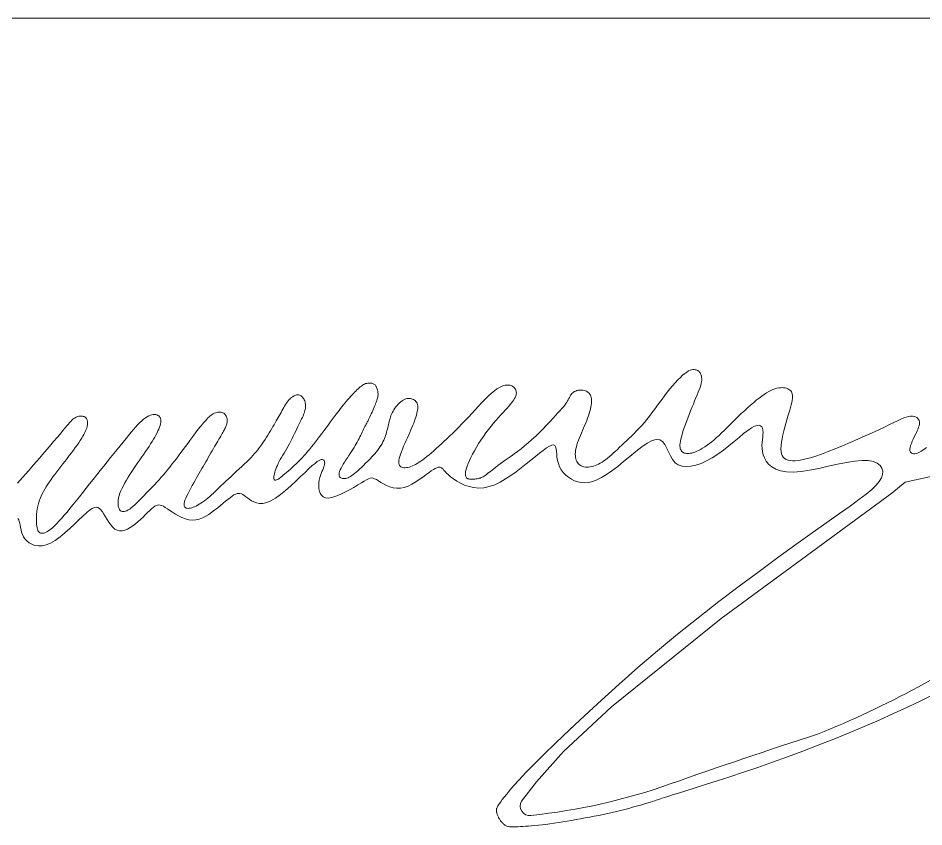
# Model space of a CAD drawing. Header units: millimetres. Extents: x 0 to 571985, y 0 to 2066666.
# Drawn here: x 569669.064 to 569670.188, y 2064670.246 to 2064671.25 of the extents above; entities that cross this region are included whole.
import ezdxf

# ---------------------------------------------------------------- set-up
doc = ezdxf.new("R2010")
doc.units = ezdxf.units.MM
doc.linetypes.add('CENTER', pattern=[3, 1.5, -0.5, 0.5, -0.5])
for name, color, linetype, lineweight in [('A-KY HIEU', 34, 'Continuous', 20), ('A-TEXT', 7, 'Continuous', 18), ('E- RANH GIOI', 1, 'CENTER', 13)]:
    doc.layers.add(name, color=color, linetype=linetype, lineweight=lineweight)

# ---------------------------------------------------------------- blocks, each defined once
blk = doc.blocks.new('dangquang')
for points in [[(-5.427, 1.039), (-5.413, 1.018), (-5.403, 0.991), (-5.396, 0.961), (-5.389, 0.928), (-5.383, 0.893), (-5.376, 0.856), (-5.366, 0.819), (-5.353, 0.782), (-5.335, 0.745), (-5.312, 0.71), (-5.282, 0.676), (-5.245, 0.647), (-5.201, 0.622), (-5.152, 0.605), (-5.097, 0.597), (-5.036, 0.599), (-4.971, 0.614), (-4.901, 0.642), (-4.826, 0.686), (-4.749, 0.742), (-4.671, 0.807), (-4.593, 0.876), (-4.518, 0.947), (-4.447, 1.015), (-4.381, 1.077), (-4.323, 1.13), (-4.273, 1.17), (-4.231, 1.198), (-4.195, 1.213), (-4.164, 1.218), (-4.138, 1.213), (-4.113, 1.198), (-4.091, 1.175), (-4.068, 1.144), (-4.044, 1.107), (-4.018, 1.065), (-3.992, 1.021), (-3.963, 0.976), (-3.933, 0.935), (-3.9, 0.898), (-3.866, 0.868), (-3.829, 0.847), (-3.79, 0.838), (-3.749, 0.839), (-3.706, 0.849), (-3.663, 0.867), (-3.619, 0.892), (-3.576, 0.921), (-3.533, 0.954), (-3.491, 0.989), (-3.451, 1.025), (-3.413, 1.061), (-3.377, 1.097), (-3.343, 1.131), (-3.31, 1.162), (-3.28, 1.19), (-3.252, 1.214), (-3.226, 1.233), (-3.203, 1.247), (-3.18, 1.254), (-3.158, 1.257), (-3.136, 1.254), (-3.112, 1.246), (-3.085, 1.233), (-3.056, 1.216), (-3.021, 1.193), (-2.982, 1.167), (-2.939, 1.138), (-2.891, 1.108), (-2.841, 1.079), (-2.788, 1.054), (-2.733, 1.033), (-2.677, 1.018), (-2.622, 1.012), (-2.567, 1.015), (-2.512, 1.028), (-2.458, 1.047), (-2.406, 1.073), (-2.355, 1.104), (-2.305, 1.138), (-2.257, 1.174), (-2.211, 1.211), (-2.167, 1.247), (-2.126, 1.282), (-2.086, 1.315), (-2.049, 1.345), (-2.014, 1.372), (-1.982, 1.396), (-1.952, 1.415), (-1.924, 1.428), (-1.899, 1.437), (-1.876, 1.44), (-1.855, 1.438), (-1.833, 1.432), (-1.811, 1.421), (-1.788, 1.407), (-1.764, 1.39), (-1.736, 1.369), (-1.706, 1.346), (-1.671, 1.323), (-1.633, 1.303), (-1.589, 1.287), (-1.54, 1.278), (-1.486, 1.279), (-1.425, 1.293), (-1.357, 1.321), (-1.283, 1.365), (-1.204, 1.422), (-1.122, 1.489), (-1.039, 1.562), (-0.958, 1.637), (-0.88, 1.711), (-0.809, 1.779), (-0.745, 1.839), (-0.692, 1.887), (-0.648, 1.924), (-0.612, 1.951), (-0.583, 1.969), (-0.56, 1.98), (-0.542, 1.985), (-0.528, 1.985), (-0.517, 1.981), (-0.508, 1.975), (-0.501, 1.967), (-0.496, 1.956), (-0.493, 1.943), (-0.492, 1.928), (-0.493, 1.911), (-0.497, 1.892), (-0.504, 1.871), (-0.513, 1.847), (-0.524, 1.821), (-0.536, 1.793), (-0.548, 1.763), (-0.56, 1.73), (-0.571, 1.694), (-0.579, 1.656), (-0.585, 1.615), (-0.588, 1.572), (-0.586, 1.528), (-0.579, 1.485), (-0.566, 1.446), (-0.546, 1.412), (-0.518, 1.386), (-0.481, 1.37), (-0.434, 1.365), (-0.377, 1.374), (-0.311, 1.394), (-0.241, 1.423), (-0.168, 1.458), (-0.095, 1.497), (-0.024, 1.537), (0.041, 1.576), (0.097, 1.61), (0.144, 1.639), (0.182, 1.661), (0.213, 1.676), (0.239, 1.686), (0.263, 1.689), (0.286, 1.686), (0.31, 1.677), (0.339, 1.662), (0.372, 1.642), (0.411, 1.618), (0.454, 1.593), (0.502, 1.569), (0.553, 1.547), (0.608, 1.532), (0.665, 1.523), (0.725, 1.524), (0.786, 1.537), (0.848, 1.559), (0.91, 1.589), (0.971, 1.624), (1.029, 1.662), (1.084, 1.701), (1.136, 1.739), (1.182, 1.772), (1.222, 1.801), (1.256, 1.823), (1.285, 1.84), (1.31, 1.853), (1.331, 1.86), (1.349, 1.864), (1.364, 1.863), (1.377, 1.859), (1.388, 1.852), (1.399, 1.842), (1.411, 1.828), (1.426, 1.811), (1.444, 1.791), (1.467, 1.767), (1.496, 1.74), (1.532, 1.709), (1.577, 1.675), (1.63, 1.64), (1.691, 1.606), (1.757, 1.575), (1.829, 1.55), (1.906, 1.533), (1.986, 1.525), (2.069, 1.53), (2.154, 1.549), (2.241, 1.581), (2.328, 1.623), (2.415, 1.673), (2.502, 1.73), (2.586, 1.79), (2.669, 1.853), (2.748, 1.916), (2.824, 1.977), (2.895, 2.035), (2.96, 2.087), (3.02, 2.133), (3.074, 2.171), (3.12, 2.199), (3.158, 2.216), (3.187, 2.22), (3.208, 2.211), (3.221, 2.19), (3.229, 2.158), (3.234, 2.118), (3.238, 2.073), (3.243, 2.023), (3.251, 1.971), (3.265, 1.919), (3.285, 1.868), (3.312, 1.82), (3.345, 1.776), (3.384, 1.735), (3.427, 1.699), (3.474, 1.668), (3.524, 1.643), (3.578, 1.625), (3.633, 1.615), (3.691, 1.612), (3.752, 1.618), (3.817, 1.634), (3.886, 1.659), (3.96, 1.696), (4.04, 1.743), (4.126, 1.803), (4.219, 1.875), (4.315, 1.954), (4.414, 2.036), (4.511, 2.116), (4.605, 2.188), (4.693, 2.248), (4.772, 2.29), (4.84, 2.309), (4.895, 2.303), (4.939, 2.274), (4.975, 2.229), (5.006, 2.171), (5.036, 2.108), (5.066, 2.044), (5.101, 1.984), (5.143, 1.934), (5.194, 1.899), (5.255, 1.878), (5.323, 1.871), (5.398, 1.876), (5.478, 1.894), (5.562, 1.924), (5.65, 1.964), (5.739, 2.014), (5.829, 2.073), (5.919, 2.138), (6.006, 2.206), (6.091, 2.275), (6.171, 2.341), (6.245, 2.402), (6.312, 2.454), (6.371, 2.494), (6.42, 2.521), (6.461, 2.535), (6.493, 2.537), (6.518, 2.529), (6.536, 2.513), (6.548, 2.489), (6.554, 2.459), (6.556, 2.425), (6.555, 2.388), (6.551, 2.348), (6.546, 2.305), (6.541, 2.261), (6.539, 2.214), (6.54, 2.165), (6.546, 2.115), (6.558, 2.063), (6.578, 2.011), (6.608, 1.959), (6.647, 1.911), (6.699, 1.867), (6.762, 1.831), (6.84, 1.803), (6.933, 1.786), (7.042, 1.782), (7.168, 1.793), (7.306, 1.814), (7.453, 1.843), (7.603, 1.876), (7.753, 1.909), (7.896, 1.939), (8.03, 1.961), (8.149, 1.972), (8.249, 1.969), (8.331, 1.954), (8.394, 1.927), (8.44, 1.891), (8.468, 1.847), (8.481, 1.798), (8.477, 1.744), (8.459, 1.689), (8.425, 1.632), (8.375, 1.572), (8.305, 1.505), (8.214, 1.429), (8.098, 1.341), (7.956, 1.237), (7.785, 1.116), (7.583, 0.972), (7.348, 0.806), (7.084, 0.618), (6.797, 0.411), (6.492, 0.187), (6.172, -0.051), (5.844, -0.3), (5.513, -0.559), (5.183, -0.824), (4.859, -1.093), (4.544, -1.361), (4.243, -1.626), (3.957, -1.883), (3.691, -2.128), (3.446, -2.358), (3.227, -2.568), (3.036, -2.754), (2.876, -2.914), (2.744, -3.049), (2.637, -3.162), (2.551, -3.256), (2.485, -3.332), (2.434, -3.393), (2.394, -3.443), (2.364, -3.483), (2.339, -3.517), (2.32, -3.544), (2.305, -3.566), (2.293, -3.583), (2.285, -3.598), (2.279, -3.609), (2.275, -3.619), (2.272, -3.627), (2.27, -3.635), (2.269, -3.643), (2.269, -3.651), (2.269, -3.659), (2.27, -3.667), (2.271, -3.675), (2.272, -3.684), (2.274, -3.692), (2.277, -3.702), (2.28, -3.711), (2.283, -3.721), (2.287, -3.732), (2.291, -3.742), (2.295, -3.752), (2.3, -3.763), (2.305, -3.773), (2.31, -3.783), (2.316, -3.793), (2.322, -3.803), (2.328, -3.812), (2.335, -3.822), (2.342, -3.831), (2.35, -3.84), (2.358, -3.849), (2.366, -3.858), (2.375, -3.867), (2.384, -3.876), (2.394, -3.884), (2.404, -3.891), (2.415, -3.898), (2.427, -3.904), (2.439, -3.909), (2.451, -3.913), (2.465, -3.916), (2.48, -3.918), (2.496, -3.919), (2.515, -3.92), (2.537, -3.92), (2.561, -3.92), (2.589, -3.919), (2.621, -3.918), (2.656, -3.917), (2.696, -3.915), (2.738, -3.912), (2.785, -3.909), (2.834, -3.905), (2.887, -3.9), (2.944, -3.894), (3.003, -3.888), (3.065, -3.88), (3.13, -3.871), (3.197, -3.861), (3.265, -3.851), (3.335, -3.84), (3.406, -3.828), (3.478, -3.816), (3.551, -3.804), (3.623, -3.791), (3.696, -3.778), (3.769, -3.764), (3.842, -3.75), (3.914, -3.736), (3.987, -3.72), (4.058, -3.705), (4.129, -3.689), (4.199, -3.672), (4.267, -3.656), (4.334, -3.639), (4.398, -3.623), (4.459, -3.606), (4.517, -3.59), (4.572, -3.575), (4.622, -3.56), (4.669, -3.547), (4.711, -3.534), (4.749, -3.522), (4.783, -3.511), (4.812, -3.501), (4.837, -3.493), (4.857, -3.486), (4.874, -3.48), (4.89, -3.475), (4.909, -3.468), (4.935, -3.459), (4.973, -3.447), (5.026, -3.43), (5.099, -3.408), (5.195, -3.378), (5.317, -3.34), (5.464, -3.295), (5.632, -3.242), (5.82, -3.182), (6.024, -3.116), (6.242, -3.043), (6.471, -2.965), (6.708, -2.882), (6.95, -2.795), (7.197, -2.703), (7.445, -2.608), (7.694, -2.51), (7.941, -2.409), (8.185, -2.307), (8.424, -2.204), (8.655, -2.1), (8.879, -1.997), (9.093, -1.893), (9.3, -1.79)], [(9.183, 2.18), (9.141, 2.148), (9.1, 2.12), (9.062, 2.099), (9.028, 2.084), (8.999, 2.077), (8.974, 2.075), (8.953, 2.08), (8.937, 2.091), (8.926, 2.106), (8.919, 2.126), (8.918, 2.151), (8.922, 2.179), (8.93, 2.21), (8.942, 2.244), (8.956, 2.279), (8.972, 2.315), (8.989, 2.35), (9.006, 2.385), (9.022, 2.418), (9.036, 2.449), (9.049, 2.478), (9.059, 2.504), (9.067, 2.529), (9.072, 2.552), (9.073, 2.573), (9.072, 2.593), (9.067, 2.612), (9.058, 2.629), (9.045, 2.645), (9.029, 2.659), (9.009, 2.67), (8.986, 2.678), (8.959, 2.683), (8.929, 2.683), (8.896, 2.678), (8.859, 2.669), (8.818, 2.654), (8.772, 2.634), (8.719, 2.61), (8.658, 2.58), (8.588, 2.546), (8.508, 2.507), (8.417, 2.463), (8.314, 2.415), (8.201, 2.364), (8.082, 2.311), (7.96, 2.258), (7.837, 2.206), (7.717, 2.157), (7.603, 2.112), (7.498, 2.073), (7.403, 2.04), (7.32, 2.014), (7.246, 1.994), (7.181, 1.979), (7.125, 1.97), (7.075, 1.965), (7.031, 1.965), (6.993, 1.969), (6.959, 1.976), (6.929, 1.987), (6.903, 2.003), (6.882, 2.023), (6.866, 2.048), (6.854, 2.079), (6.847, 2.116), (6.844, 2.158), (6.846, 2.207), (6.853, 2.262), (6.863, 2.32), (6.876, 2.381), (6.891, 2.444), (6.907, 2.506), (6.924, 2.567), (6.941, 2.626), (6.957, 2.681), (6.972, 2.732), (6.987, 2.78), (6.999, 2.824), (7.01, 2.864), (7.019, 2.901), (7.026, 2.935), (7.03, 2.965), (7.032, 2.992), (7.031, 3.017), (7.027, 3.039), (7.021, 3.058), (7.013, 3.074), (7.001, 3.089), (6.988, 3.102), (6.972, 3.113), (6.954, 3.122), (6.934, 3.13), (6.912, 3.136), (6.888, 3.139), (6.863, 3.141), (6.836, 3.14), (6.808, 3.137), (6.778, 3.131), (6.748, 3.123), (6.716, 3.111), (6.684, 3.097), (6.649, 3.079), (6.613, 3.058), (6.575, 3.033), (6.535, 3.005), (6.493, 2.974), (6.448, 2.938), (6.402, 2.899), (6.354, 2.858), (6.305, 2.814), (6.256, 2.769), (6.207, 2.723), (6.158, 2.677), (6.11, 2.63), (6.064, 2.584), (6.018, 2.54), (5.975, 2.496), (5.932, 2.453), (5.89, 2.413), (5.849, 2.374), (5.809, 2.337), (5.77, 2.303), (5.731, 2.271), (5.693, 2.241), (5.656, 2.214), (5.62, 2.19), (5.585, 2.168), (5.552, 2.149), (5.52, 2.132), (5.49, 2.118), (5.462, 2.106), (5.435, 2.097), (5.41, 2.09), (5.387, 2.085), (5.366, 2.082), (5.346, 2.082), (5.327, 2.082), (5.31, 2.085), (5.295, 2.089), (5.28, 2.095), (5.268, 2.102), (5.256, 2.111), (5.246, 2.122), (5.238, 2.134), (5.231, 2.148), (5.226, 2.164), (5.223, 2.182), (5.221, 2.202), (5.221, 2.224), (5.223, 2.25), (5.227, 2.278), (5.234, 2.311), (5.243, 2.348), (5.254, 2.389), (5.269, 2.435), (5.285, 2.486), (5.304, 2.539), (5.324, 2.595), (5.345, 2.652), (5.368, 2.709), (5.39, 2.766), (5.413, 2.822), (5.436, 2.876), (5.457, 2.928), (5.478, 2.977), (5.498, 3.023), (5.516, 3.067), (5.531, 3.107), (5.545, 3.145), (5.555, 3.179), (5.563, 3.21), (5.568, 3.238), (5.57, 3.263), (5.571, 3.285), (5.569, 3.305), (5.566, 3.323), (5.561, 3.34), (5.556, 3.354), (5.55, 3.368), (5.543, 3.38), (5.535, 3.39), (5.527, 3.4), (5.517, 3.408), (5.506, 3.415), (5.494, 3.421), (5.48, 3.426), (5.465, 3.43), (5.448, 3.432), (5.429, 3.432), (5.408, 3.428), (5.385, 3.42), (5.359, 3.409), (5.331, 3.391), (5.299, 3.369), (5.264, 3.339), (5.227, 3.304), (5.187, 3.264), (5.146, 3.22), (5.103, 3.172), (5.06, 3.121), (5.017, 3.067), (4.974, 3.012), (4.932, 2.957), (4.891, 2.901), (4.85, 2.845), (4.81, 2.789), (4.77, 2.734), (4.73, 2.681), (4.689, 2.629), (4.649, 2.579), (4.607, 2.532), (4.566, 2.487), (4.524, 2.444), (4.483, 2.403), (4.441, 2.363), (4.401, 2.325), (4.361, 2.288), (4.322, 2.252), (4.285, 2.216), (4.249, 2.182), (4.214, 2.149), (4.18, 2.117), (4.147, 2.087), (4.115, 2.058), (4.084, 2.031), (4.054, 2.005), (4.025, 1.982), (3.996, 1.962), (3.967, 1.943), (3.939, 1.926), (3.912, 1.911), (3.884, 1.899), (3.857, 1.888), (3.83, 1.879), (3.803, 1.872), (3.776, 1.868), (3.75, 1.865), (3.725, 1.864), (3.7, 1.865), (3.677, 1.869), (3.655, 1.875), (3.634, 1.883), (3.616, 1.893), (3.6, 1.906), (3.585, 1.92), (3.573, 1.937), (3.562, 1.955), (3.553, 1.975), (3.547, 1.997), (3.542, 2.02), (3.539, 2.045), (3.538, 2.071), (3.539, 2.099), (3.543, 2.128), (3.548, 2.159), (3.555, 2.191), (3.564, 2.224), (3.575, 2.259), (3.588, 2.295), (3.603, 2.333), (3.619, 2.372), (3.636, 2.411), (3.653, 2.451), (3.671, 2.491), (3.688, 2.531), (3.705, 2.571), (3.721, 2.611), (3.735, 2.65), (3.749, 2.689), (3.761, 2.726), (3.772, 2.762), (3.781, 2.797), (3.788, 2.83), (3.794, 2.861), (3.798, 2.889), (3.8, 2.916), (3.8, 2.941), (3.798, 2.963), (3.794, 2.984), (3.789, 3.003), (3.781, 3.02), (3.771, 3.036), (3.76, 3.05), (3.747, 3.062), (3.732, 3.073), (3.716, 3.082), (3.698, 3.089), (3.68, 3.095), (3.661, 3.099), (3.642, 3.101), (3.622, 3.102), (3.602, 3.1), (3.582, 3.098), (3.563, 3.093), (3.545, 3.087), (3.527, 3.079), (3.511, 3.07), (3.497, 3.059), (3.484, 3.047), (3.473, 3.033), (3.463, 3.018), (3.453, 3.002), (3.444, 2.985), (3.434, 2.967), (3.424, 2.947), (3.412, 2.927), (3.399, 2.907), (3.384, 2.885), (3.367, 2.861), (3.346, 2.834), (3.321, 2.805), (3.293, 2.771), (3.259, 2.734), (3.221, 2.691), (3.177, 2.643), (3.128, 2.591), (3.075, 2.536), (3.019, 2.479), (2.96, 2.421), (2.901, 2.363), (2.84, 2.308), (2.781, 2.254), (2.722, 2.205), (2.666, 2.159), (2.61, 2.117), (2.557, 2.077), (2.507, 2.041), (2.458, 2.006), (2.412, 1.974), (2.369, 1.944), (2.33, 1.915), (2.293, 1.888), (2.259, 1.862), (2.227, 1.837), (2.198, 1.815), (2.172, 1.794), (2.148, 1.776), (2.126, 1.759), (2.107, 1.744), (2.089, 1.731), (2.072, 1.719), (2.056, 1.709), (2.041, 1.701), (2.025, 1.694), (2.01, 1.688), (1.994, 1.683), (1.976, 1.679), (1.958, 1.676), (1.94, 1.674), (1.921, 1.672), (1.903, 1.671), (1.885, 1.671), (1.868, 1.671), (1.852, 1.671), (1.837, 1.672), (1.824, 1.673), (1.812, 1.676), (1.802, 1.679), (1.793, 1.684), (1.786, 1.691), (1.78, 1.7), (1.775, 1.711), (1.772, 1.725), (1.77, 1.742), (1.771, 1.762), (1.774, 1.786), (1.779, 1.813), (1.788, 1.845), (1.8, 1.881), (1.816, 1.922), (1.835, 1.967), (1.859, 2.017), (1.886, 2.07), (1.915, 2.126), (1.948, 2.183), (1.983, 2.241), (2.02, 2.299), (2.059, 2.357), (2.099, 2.413), (2.14, 2.467), (2.182, 2.519), (2.223, 2.569), (2.264, 2.616), (2.304, 2.661), (2.341, 2.703), (2.377, 2.742), (2.41, 2.778), (2.44, 2.812), (2.467, 2.842), (2.492, 2.87), (2.513, 2.896), (2.532, 2.921), (2.548, 2.943), (2.562, 2.965), (2.572, 2.985), (2.58, 3.004), (2.586, 3.022), (2.589, 3.039), (2.59, 3.056), (2.589, 3.071), (2.586, 3.086), (2.581, 3.1), (2.575, 3.114), (2.567, 3.127), (2.558, 3.139), (2.547, 3.15), (2.534, 3.159), (2.519, 3.168), (2.502, 3.175), (2.483, 3.18), (2.461, 3.183), (2.438, 3.183), (2.412, 3.18), (2.383, 3.174), (2.351, 3.162), (2.316, 3.144), (2.278, 3.121), (2.236, 3.09), (2.19, 3.052), (2.141, 3.007), (2.09, 2.956), (2.037, 2.902), (1.983, 2.845), (1.928, 2.786), (1.873, 2.727), (1.818, 2.669), (1.765, 2.613), (1.714, 2.559), (1.663, 2.507), (1.614, 2.458), (1.566, 2.41), (1.519, 2.364), (1.473, 2.32), (1.428, 2.278), (1.385, 2.237), (1.343, 2.198), (1.302, 2.161), (1.262, 2.126), (1.224, 2.093), (1.187, 2.062), (1.152, 2.034), (1.118, 2.007), (1.086, 1.983), (1.055, 1.961), (1.025, 1.941), (0.997, 1.923), (0.97, 1.907), (0.944, 1.894), (0.918, 1.882), (0.893, 1.872), (0.869, 1.864), (0.846, 1.859), (0.823, 1.855), (0.802, 1.853), (0.782, 1.853), (0.764, 1.856), (0.748, 1.861), (0.733, 1.868), (0.722, 1.878), (0.712, 1.891), (0.705, 1.906), (0.701, 1.925), (0.7, 1.946), (0.701, 1.972), (0.707, 2.001), (0.715, 2.034), (0.727, 2.071), (0.741, 2.111), (0.759, 2.154), (0.777, 2.199), (0.797, 2.245), (0.818, 2.291), (0.838, 2.336), (0.858, 2.38), (0.877, 2.422), (0.894, 2.462), (0.911, 2.501), (0.926, 2.537), (0.939, 2.572), (0.952, 2.606), (0.963, 2.638), (0.973, 2.669), (0.982, 2.699), (0.99, 2.728), (0.996, 2.755), (1, 2.781), (1.003, 2.806), (1.004, 2.829), (1.003, 2.851), (0.999, 2.871), (0.993, 2.889), (0.985, 2.905), (0.975, 2.919), (0.963, 2.932), (0.95, 2.942), (0.935, 2.951), (0.919, 2.958), (0.903, 2.963), (0.886, 2.966), (0.868, 2.968), (0.849, 2.967), (0.831, 2.964), (0.811, 2.959), (0.792, 2.951), (0.772, 2.941), (0.752, 2.929), (0.731, 2.913), (0.711, 2.896), (0.691, 2.876), (0.672, 2.855), (0.653, 2.833), (0.636, 2.81), (0.62, 2.786), (0.606, 2.762), (0.593, 2.738), (0.582, 2.714), (0.573, 2.691), (0.565, 2.667), (0.558, 2.644), (0.552, 2.62), (0.546, 2.596), (0.54, 2.572), (0.534, 2.548), (0.528, 2.524), (0.522, 2.499), (0.516, 2.474), (0.509, 2.449), (0.502, 2.424), (0.495, 2.399), (0.487, 2.373), (0.478, 2.348), (0.469, 2.322), (0.458, 2.295), (0.445, 2.268), (0.43, 2.239), (0.412, 2.21), (0.391, 2.178), (0.367, 2.145), (0.338, 2.11), (0.307, 2.073), (0.273, 2.036), (0.238, 1.998), (0.201, 1.961), (0.166, 1.925), (0.131, 1.891), (0.098, 1.859), (0.067, 1.83), (0.039, 1.804), (0.013, 1.781), (-0.012, 1.76), (-0.034, 1.742), (-0.056, 1.727), (-0.077, 1.713), (-0.097, 1.702), (-0.117, 1.693), (-0.137, 1.687), (-0.155, 1.682), (-0.173, 1.679), (-0.19, 1.679), (-0.206, 1.68), (-0.22, 1.684), (-0.233, 1.69), (-0.243, 1.697), (-0.252, 1.707), (-0.258, 1.72), (-0.261, 1.735), (-0.261, 1.752), (-0.259, 1.772), (-0.253, 1.794), (-0.243, 1.82), (-0.23, 1.848), (-0.213, 1.879), (-0.194, 1.911), (-0.173, 1.945), (-0.15, 1.98), (-0.127, 2.015), (-0.104, 2.05), (-0.081, 2.084), (-0.06, 2.117), (-0.04, 2.149), (-0.02, 2.18), (-0.002, 2.21), (0.015, 2.239), (0.031, 2.267), (0.046, 2.295), (0.06, 2.322), (0.074, 2.348), (0.087, 2.375), (0.099, 2.4), (0.111, 2.425), (0.122, 2.449), (0.133, 2.472), (0.143, 2.494), (0.153, 2.514), (0.163, 2.534), (0.173, 2.553), (0.183, 2.572), (0.193, 2.59), (0.204, 2.609), (0.214, 2.629), (0.224, 2.649), (0.235, 2.672), (0.246, 2.696), (0.257, 2.721), (0.269, 2.747), (0.28, 2.774), (0.291, 2.801), (0.302, 2.827), (0.312, 2.853), (0.322, 2.876), (0.33, 2.899), (0.338, 2.919), (0.345, 2.938), (0.351, 2.957), (0.356, 2.974), (0.36, 2.99), (0.363, 3.007), (0.365, 3.023), (0.365, 3.039), (0.364, 3.056), (0.362, 3.072), (0.36, 3.088), (0.356, 3.103), (0.352, 3.118), (0.347, 3.132), (0.342, 3.145), (0.337, 3.157), (0.331, 3.167), (0.324, 3.177), (0.317, 3.185), (0.308, 3.193), (0.299, 3.199), (0.288, 3.204), (0.276, 3.208), (0.263, 3.212), (0.249, 3.214), (0.233, 3.215), (0.217, 3.215), (0.2, 3.213), (0.183, 3.21), (0.165, 3.205), (0.148, 3.198), (0.131, 3.19), (0.114, 3.179), (0.097, 3.167), (0.08, 3.154), (0.062, 3.139), (0.045, 3.123), (0.027, 3.106), (0.008, 3.087), (-0.011, 3.068), (-0.031, 3.048), (-0.051, 3.026), (-0.073, 3.003), (-0.095, 2.978), (-0.118, 2.952), (-0.142, 2.924), (-0.167, 2.894), (-0.193, 2.861), (-0.22, 2.827), (-0.249, 2.79), (-0.278, 2.752), (-0.308, 2.712), (-0.339, 2.671), (-0.371, 2.628), (-0.403, 2.584), (-0.437, 2.539), (-0.471, 2.494), (-0.505, 2.448), (-0.54, 2.402), (-0.574, 2.356), (-0.608, 2.312), (-0.642, 2.269), (-0.675, 2.227), (-0.706, 2.187), (-0.737, 2.149), (-0.767, 2.113), (-0.797, 2.078), (-0.827, 2.044), (-0.857, 2.012), (-0.887, 1.98), (-0.918, 1.948), (-0.949, 1.917), (-0.981, 1.887), (-1.014, 1.857), (-1.045, 1.829), (-1.076, 1.802), (-1.105, 1.776), (-1.133, 1.753), (-1.159, 1.732), (-1.182, 1.713), (-1.203, 1.697), (-1.221, 1.684), (-1.238, 1.672), (-1.252, 1.664), (-1.265, 1.658), (-1.276, 1.654), (-1.285, 1.654), (-1.293, 1.655), (-1.299, 1.659), (-1.304, 1.666), (-1.308, 1.675), (-1.309, 1.687), (-1.31, 1.701), (-1.308, 1.718), (-1.305, 1.736), (-1.301, 1.757), (-1.294, 1.78), (-1.287, 1.805), (-1.277, 1.832), (-1.266, 1.861), (-1.253, 1.89), (-1.239, 1.921), (-1.223, 1.953), (-1.206, 1.986), (-1.187, 2.019), (-1.167, 2.053), (-1.146, 2.089), (-1.125, 2.125), (-1.103, 2.162), (-1.081, 2.2), (-1.06, 2.24), (-1.038, 2.28), (-1.017, 2.321), (-0.997, 2.362), (-0.978, 2.402), (-0.959, 2.442), (-0.94, 2.48), (-0.923, 2.517), (-0.907, 2.551), (-0.891, 2.582), (-0.877, 2.611), (-0.864, 2.637), (-0.851, 2.662), (-0.841, 2.685), (-0.831, 2.707), (-0.822, 2.729), (-0.815, 2.75), (-0.81, 2.771), (-0.805, 2.792), (-0.803, 2.813), (-0.801, 2.833), (-0.801, 2.854), (-0.802, 2.873), (-0.805, 2.892), (-0.809, 2.91), (-0.814, 2.928), (-0.821, 2.944), (-0.829, 2.96), (-0.838, 2.974), (-0.848, 2.987), (-0.858, 2.998), (-0.869, 3.007), (-0.881, 3.014), (-0.893, 3.02), (-0.906, 3.023), (-0.919, 3.025), (-0.932, 3.024), (-0.945, 3.023), (-0.958, 3.019), (-0.972, 3.014), (-0.985, 3.008), (-0.999, 3.001), (-1.012, 2.992), (-1.026, 2.982), (-1.04, 2.971), (-1.053, 2.958), (-1.067, 2.943), (-1.081, 2.927), (-1.095, 2.909), (-1.109, 2.889), (-1.123, 2.868), (-1.137, 2.845), (-1.151, 2.821), (-1.166, 2.796), (-1.18, 2.77), (-1.195, 2.743), (-1.21, 2.716), (-1.225, 2.689), (-1.24, 2.661), (-1.256, 2.633), (-1.272, 2.605), (-1.289, 2.575), (-1.306, 2.545), (-1.324, 2.514), (-1.344, 2.482), (-1.364, 2.448), (-1.385, 2.413), (-1.407, 2.378), (-1.429, 2.343), (-1.452, 2.307), (-1.475, 2.272), (-1.499, 2.238), (-1.522, 2.204), (-1.546, 2.172), (-1.57, 2.141), (-1.594, 2.111), (-1.62, 2.08), (-1.648, 2.049), (-1.677, 2.018), (-1.709, 1.985), (-1.744, 1.95), (-1.783, 1.914), (-1.823, 1.875), (-1.866, 1.836), (-1.91, 1.796), (-1.954, 1.755), (-1.998, 1.715), (-2.041, 1.676), (-2.081, 1.638), (-2.12, 1.601), (-2.156, 1.566), (-2.19, 1.533), (-2.222, 1.501), (-2.253, 1.471), (-2.283, 1.442), (-2.313, 1.415), (-2.341, 1.389), (-2.37, 1.365), (-2.399, 1.342), (-2.427, 1.32), (-2.455, 1.301), (-2.483, 1.282), (-2.51, 1.266), (-2.536, 1.251), (-2.561, 1.238), (-2.586, 1.227), (-2.609, 1.217), (-2.631, 1.21), (-2.652, 1.205), (-2.671, 1.201), (-2.689, 1.2), (-2.705, 1.201), (-2.719, 1.204), (-2.731, 1.21), (-2.741, 1.218), (-2.748, 1.229), (-2.753, 1.243), (-2.754, 1.26), (-2.753, 1.281), (-2.747, 1.305), (-2.739, 1.333), (-2.726, 1.366), (-2.709, 1.402), (-2.69, 1.441), (-2.669, 1.481), (-2.646, 1.523), (-2.623, 1.566), (-2.599, 1.608), (-2.575, 1.65), (-2.552, 1.69), (-2.53, 1.728), (-2.509, 1.766), (-2.488, 1.803), (-2.467, 1.839), (-2.447, 1.874), (-2.426, 1.91), (-2.406, 1.946), (-2.385, 1.982), (-2.364, 2.019), (-2.343, 2.055), (-2.322, 2.091), (-2.302, 2.126), (-2.282, 2.16), (-2.262, 2.194), (-2.244, 2.225), (-2.226, 2.255), (-2.209, 2.283), (-2.194, 2.31), (-2.179, 2.335), (-2.165, 2.359), (-2.152, 2.381), (-2.14, 2.402), (-2.129, 2.421), (-2.119, 2.439), (-2.11, 2.456), (-2.102, 2.472), (-2.094, 2.487), (-2.087, 2.502), (-2.081, 2.516), (-2.076, 2.53), (-2.071, 2.544), (-2.067, 2.558), (-2.064, 2.572), (-2.061, 2.586), (-2.06, 2.6), (-2.059, 2.615), (-2.06, 2.629), (-2.062, 2.643), (-2.065, 2.657), (-2.07, 2.671), (-2.077, 2.684), (-2.085, 2.697), (-2.094, 2.709), (-2.105, 2.72), (-2.117, 2.729), (-2.13, 2.737), (-2.144, 2.743), (-2.16, 2.747), (-2.177, 2.749), (-2.194, 2.749), (-2.212, 2.747), (-2.23, 2.743), (-2.249, 2.737), (-2.267, 2.729), (-2.285, 2.72), (-2.303, 2.709), (-2.32, 2.696), (-2.337, 2.683), (-2.353, 2.668), (-2.37, 2.653), (-2.386, 2.636), (-2.401, 2.62), (-2.417, 2.603), (-2.432, 2.586), (-2.447, 2.568), (-2.464, 2.549), (-2.481, 2.528), (-2.499, 2.505), (-2.52, 2.479), (-2.543, 2.45), (-2.568, 2.416), (-2.596, 2.378), (-2.627, 2.336), (-2.66, 2.292), (-2.695, 2.244), (-2.731, 2.195), (-2.768, 2.146), (-2.805, 2.096), (-2.841, 2.047), (-2.877, 1.999), (-2.913, 1.953), (-2.948, 1.908), (-2.983, 1.864), (-3.018, 1.821), (-3.052, 1.779), (-3.087, 1.739), (-3.121, 1.699), (-3.156, 1.66), (-3.191, 1.622), (-3.226, 1.585), (-3.26, 1.548), (-3.295, 1.512), (-3.329, 1.477), (-3.362, 1.443), (-3.395, 1.409), (-3.427, 1.375), (-3.459, 1.343), (-3.49, 1.312), (-3.519, 1.283), (-3.548, 1.255), (-3.576, 1.23), (-3.602, 1.208), (-3.628, 1.189), (-3.652, 1.174), (-3.674, 1.162), (-3.696, 1.153), (-3.715, 1.149), (-3.734, 1.148), (-3.75, 1.15), (-3.766, 1.157), (-3.779, 1.167), (-3.791, 1.182), (-3.8, 1.199), (-3.808, 1.221), (-3.813, 1.245), (-3.816, 1.272), (-3.816, 1.302), (-3.813, 1.334), (-3.807, 1.368), (-3.797, 1.405), (-3.785, 1.442), (-3.769, 1.482), (-3.751, 1.523), (-3.73, 1.565), (-3.707, 1.609), (-3.681, 1.653), (-3.654, 1.699), (-3.624, 1.746), (-3.594, 1.793), (-3.562, 1.84), (-3.529, 1.888), (-3.497, 1.935), (-3.464, 1.982), (-3.432, 2.027), (-3.402, 2.072), (-3.372, 2.115), (-3.344, 2.156), (-3.317, 2.197), (-3.292, 2.236), (-3.268, 2.273), (-3.246, 2.31), (-3.226, 2.345), (-3.207, 2.379), (-3.189, 2.412), (-3.174, 2.444), (-3.16, 2.475), (-3.149, 2.504), (-3.14, 2.532), (-3.133, 2.558), (-3.129, 2.582), (-3.128, 2.605), (-3.129, 2.625), (-3.133, 2.644), (-3.14, 2.66), (-3.149, 2.674), (-3.161, 2.686), (-3.175, 2.695), (-3.19, 2.703), (-3.208, 2.707), (-3.228, 2.709), (-3.249, 2.709), (-3.272, 2.705), (-3.296, 2.698), (-3.322, 2.688), (-3.349, 2.674), (-3.376, 2.657), (-3.405, 2.635), (-3.435, 2.61), (-3.466, 2.58), (-3.498, 2.547), (-3.532, 2.509), (-3.567, 2.468), (-3.605, 2.423), (-3.645, 2.374), (-3.687, 2.322), (-3.732, 2.267), (-3.78, 2.208), (-3.83, 2.147), (-3.881, 2.083), (-3.935, 2.018), (-3.989, 1.95), (-4.045, 1.88), (-4.102, 1.81), (-4.159, 1.738), (-4.216, 1.666), (-4.272, 1.594), (-4.329, 1.523), (-4.384, 1.453), (-4.438, 1.384), (-4.491, 1.319), (-4.541, 1.256), (-4.59, 1.197), (-4.636, 1.141), (-4.68, 1.089), (-4.721, 1.041), (-4.761, 0.998), (-4.798, 0.958), (-4.833, 0.924), (-4.865, 0.893), (-4.895, 0.868), (-4.923, 0.847), (-4.949, 0.83), (-4.972, 0.817), (-4.994, 0.808), (-5.013, 0.802), (-5.031, 0.799), (-5.048, 0.799), (-5.062, 0.802), (-5.075, 0.808), (-5.086, 0.816), (-5.096, 0.828), (-5.105, 0.843), (-5.112, 0.863), (-5.118, 0.886), (-5.122, 0.914), (-5.126, 0.946), (-5.128, 0.981), (-5.128, 1.02), (-5.128, 1.062), (-5.125, 1.104), (-5.121, 1.148), (-5.115, 1.192), (-5.106, 1.235), (-5.096, 1.276), (-5.084, 1.317), (-5.07, 1.356), (-5.054, 1.395), (-5.036, 1.434), (-5.016, 1.472), (-4.994, 1.51), (-4.971, 1.548), (-4.946, 1.587), (-4.92, 1.626), (-4.892, 1.665), (-4.863, 1.706), (-4.832, 1.746), (-4.801, 1.788), (-4.769, 1.83), (-4.735, 1.873), (-4.701, 1.916), (-4.667, 1.96), (-4.633, 2.004), (-4.599, 2.048), (-4.566, 2.092), (-4.534, 2.134), (-4.503, 2.176), (-4.475, 2.216), (-4.448, 2.255), (-4.424, 2.291), (-4.403, 2.326), (-4.383, 2.359), (-4.366, 2.39), (-4.351, 2.419), (-4.339, 2.445), (-4.328, 2.469), (-4.32, 2.49), (-4.314, 2.51), (-4.31, 2.527), (-4.307, 2.542), (-4.306, 2.557), (-4.306, 2.57), (-4.306, 2.582), (-4.308, 2.593), (-4.309, 2.604), (-4.311, 2.614), (-4.314, 2.624), (-4.317, 2.634), (-4.322, 2.643), (-4.327, 2.651), (-4.334, 2.658), (-4.342, 2.665), (-4.352, 2.67), (-4.362, 2.675), (-4.374, 2.679), (-4.387, 2.682), (-4.401, 2.683), (-4.415, 2.684), (-4.43, 2.683), (-4.445, 2.681), (-4.46, 2.677), (-4.476, 2.672), (-4.491, 2.665), (-4.507, 2.656), (-4.524, 2.645), (-4.54, 2.632), (-4.558, 2.617), (-4.576, 2.599), (-4.595, 2.579), (-4.615, 2.555), (-4.639, 2.527), (-4.668, 2.493), (-4.702, 2.451), (-4.743, 2.401), (-4.792, 2.342), (-4.851, 2.273), (-4.92, 2.193), (-4.997, 2.103), (-5.081, 2.007), (-5.168, 1.907), (-5.257, 1.805), (-5.346, 1.704), (-5.432, 1.607)]]:
    blk.add_lwpolyline(points)
blk.add_lwpolyline([(2.912, -3.194), (3.349, -2.707), (4.117, -1.989), (5.881, -0.568), (8.63, 1.444), (8.84, 1.623), (9.232, 1.706), (9.872, 2.065, 0.035434), (10.13, 2.011, -0.238945), (11.646, 1.075, -0.315725), (10.582, -0.731, -0.055454), (7.435, -2.432, 0.007544), (5.063, -3.231, -0.05888), (2.824, -3.737, -0.635797), (2.673, -3.507)], format="xyb", close=True)
blk = doc.blocks.new('A$C33BC4D2A')
at = {"layer": 'A-KY HIEU', "color": 0}
blk.add_line((353.662, -181.132), (414.985, -181.132), dxfattribs=at)
at = {"layer": 'A-TEXT', "xscale": 0.7716810816000003, "yscale": 0.7716810816000003, "zscale": 0.7716810816000003}
blk.add_blockref('dangquang', (400.264, -188.141), dxfattribs=at)

msp = doc.modelspace()

# ---------------------------------------------------------------- block references
at = {"layer": 'E- RANH GIOI', "xscale": 0.1, "yscale": 0.1, "zscale": 0.1}
msp.add_blockref('A$C33BC4D2A', (569629.456, 2064689.363), dxfattribs=at)

doc.saveas('drawing.dxf')
